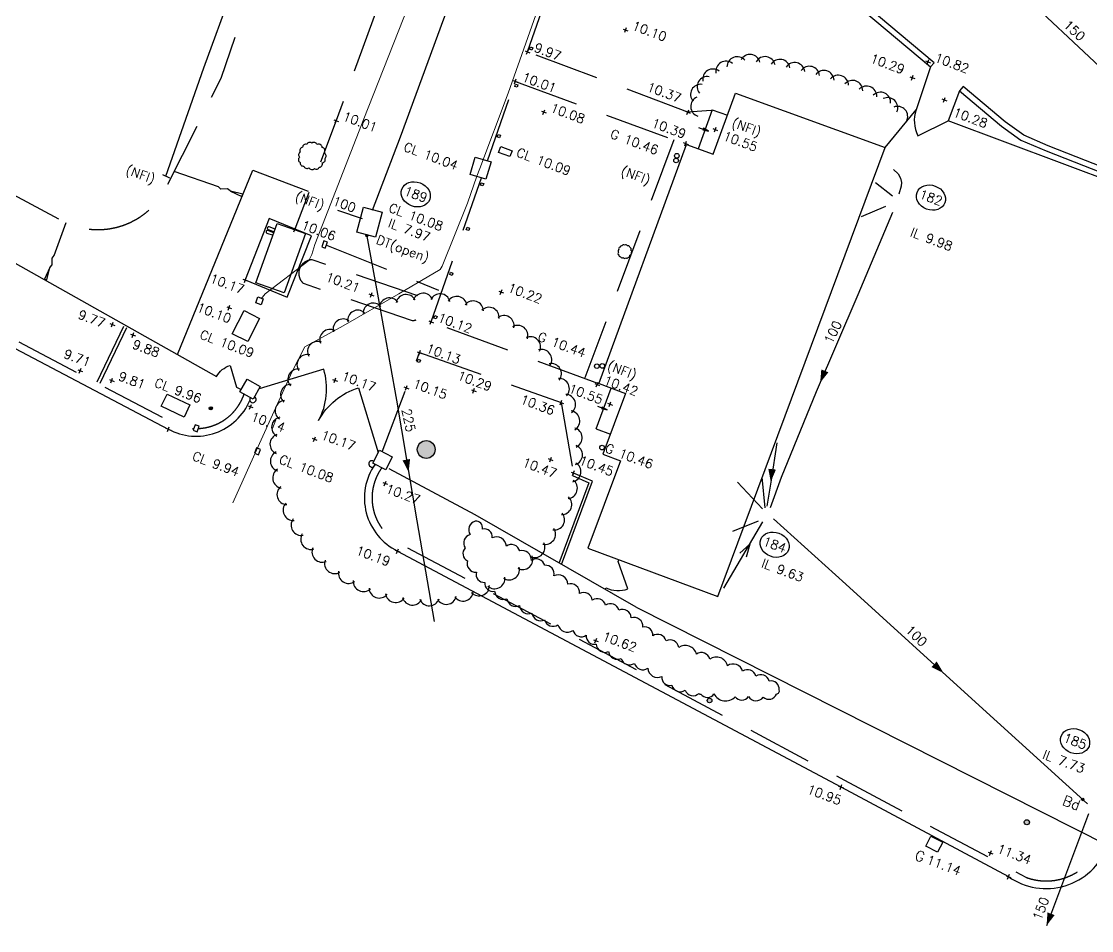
# Model space of a CAD drawing. Header units: millimetres. Extents: x 521005098 to 521837086, y 174609906 to 175681253.
# Drawn here: x 521273777 to 521315732, y 174695478 to 174731136 of the extents above; entities that cross this region are included whole.
import ezdxf
from ezdxf.enums import TextEntityAlignment as Align

# ---------------------------------------------------------------- set-up
doc = ezdxf.new("R2010")
doc.units = ezdxf.units.MM
doc.header["$LTSCALE"] = 200
doc.linetypes.add('layout$0$survey$0$DASHED', pattern=[19.05, 12.7, -6.35])
for name, color, linetype in [('layout$0$ED-FOUL', 3, 'Continuous'), ('layout$0$ED-STORM', 3, 'Continuous'), ('layout$0$EX_MCWS', 7, 'Continuous'), ('layout$0$survey$0$BOUNDARY', 8, 'Continuous'), ('layout$0$survey$0$BUILDING', 8, 'Continuous'), ('layout$0$survey$0$DETAIL', 8, 'Continuous'), ('layout$0$survey$0$LEVEL', 8, 'Continuous'), ('layout$0$survey$0$ROAD', 8, 'Continuous'), ('layout$0$survey$0$SERVICE', 8, 'Continuous'), ('layout$0$survey$0$STAIRS', 8, 'Continuous'), ('layout$0$survey$0$TEXT_SERVICE', 8, 'Continuous'), ('layout$0$survey$0$VEGETATION', 8, 'Continuous')]:
    doc.layers.add(name, color=color, linetype=linetype)
doc.styles.add('layout$0$ROMANS', font='Romans.shx')
doc.styles.add('layout$0$survey$0$ROMANS', font='Romans.shx')

# ---------------------------------------------------------------- blocks, each defined once
blk = doc.blocks.new('layout$0$F')
at = {"layer": 'layout$0$ED-FOUL'}
blk.add_lwpolyline([(0, 0, 0, 0.3, 0), (-0.5, 0, 0.3, 0.3, 0)], format="xyseb", dxfattribs=at)
blk = doc.blocks.new('layout$0$S')
at = {"layer": 'layout$0$ED-STORM'}
blk.add_lwpolyline([(-0.5, 0.15), (0.001, 0), (-0.5, -0.151)], dxfattribs=at)
blk = doc.blocks.new('layout')
at = {"layer": 'layout$0$survey$0$SERVICE', "linetype": 'Continuous'}
h = blk.add_hatch(color=256, dxfattribs=at)
edge = h.paths.add_edge_path()
edge.add_arc((521281201.6, 174715960.9), 65, 0, 360)
h = blk.add_hatch(color=256, dxfattribs=at)
edge = h.paths.add_edge_path()
edge.add_arc((521313194.8, 174699726.2), 100, 0, 360)
edge = h.paths.add_edge_path()
edge.add_arc((521300755.1, 174704501.4), 90, 0, 360)
at = {"layer": 'layout$0$survey$0$VEGETATION', "linetype": 'Continuous'}
h = blk.add_hatch(color=256, dxfattribs=at)
edge = h.paths.add_edge_path()
edge.add_arc((521239108.7, 174741532.9), 79.6, 0, 360)
edge = h.paths.add_edge_path()
edge.add_arc((521243827.3, 174738778.6), 222.8, 0, 360)
edge = h.paths.add_edge_path()
edge.add_arc((521251350.3, 174734853.3), 143.2, 0, 360)
edge = h.paths.add_edge_path()
edge.add_arc((521258650.9, 174730926.8), 254.6, 0, 360)
edge = h.paths.add_edge_path()
edge.add_arc((521266005.4, 174727175.3), 127.3, 0, 360)
edge = h.paths.add_edge_path()
edge.add_arc((521269070.8, 174725498.7), 47.7, 0, 360)
edge = h.paths.add_edge_path()
edge.add_arc((521289648.4, 174714346.8), 350.1, 0, 360)
at = {"layer": 'layout$0$ED-FOUL'}
for points in [[(521294715.3, 174742843.6), (521293490.9, 174739499.6), (521291897, 174735382), (521290321.1, 174731225.3), (521288620.5, 174726594.9), (521287532.2, 174723725.8)], [(521294715.3, 174742843.6), (521293490.9, 174739499.6), (521291897, 174735382), (521290321.1, 174731225.3), (521288620.5, 174726594.9), (521287532.2, 174723725.8)], [(521307972.1, 174725325.7), (521308150.6, 174725163), (521308237, 174724985.3), (521308278.7, 174724818.6), (521308269.8, 174724675.8), (521308175.4, 174724358.7)], [(521307972.1, 174725325.7), (521308150.6, 174725163), (521308237, 174724985.3), (521308278.7, 174724818.6), (521308269.8, 174724675.8), (521308175.4, 174724358.7)], [(521307259.6, 174724813), (521307929.1, 174724292)], [(521307259.6, 174724813), (521307929.1, 174724292)], [(521286171.1, 174723731.7), (521287133.9, 174723406.3)], [(521286171.1, 174723731.7), (521287133.9, 174723406.3)], [(521306713, 174723482.1), (521307670, 174723894.6)], [(521306713, 174723482.1), (521307670, 174723894.6)], [(521307922.9, 174723639.7), (521306570.5, 174720418.3), (521304937.1, 174716607.2), (521303566.1, 174713246.4), (521303131.2, 174712058.6)], [(521307922.9, 174723639.7), (521306570.5, 174720418.3), (521304937.1, 174716607.2), (521303566.1, 174713246.4), (521303131.2, 174712058.6)], [(521287303.6, 174722776.1), (521287733.3, 174720433.2), (521288478.2, 174716276.3), (521289280.4, 174711551.9), (521289958.9, 174707597.7)], [(521287303.6, 174722776.1), (521287733.3, 174720433.2), (521288478.2, 174716276.3), (521289280.4, 174711551.9), (521289958.9, 174707597.7)], [(521303396.8, 174714601.4), (521303164.4, 174713139.3), (521302998.1, 174712123.6)], [(521303396.8, 174714601.4), (521303164.4, 174713139.3), (521302998.1, 174712123.6)], [(521302798.3, 174713262.4), (521302925.5, 174712058.2)], [(521302798.3, 174713262.4), (521302925.5, 174712058.2)], [(521301849.2, 174713063.6), (521302836, 174712020.7)], [(521301849.2, 174713063.6), (521302836, 174712020.7)], [(521301670.9, 174711143.4), (521302679.1, 174711547.9)], [(521301670.9, 174711143.4), (521302679.1, 174711547.9)], [(521303258.3, 174711622.6), (521306094.3, 174709069.6), (521311187.1, 174704435.2), (521315573.7, 174700443.5)], [(521303258.3, 174711622.6), (521306094.3, 174709069.6), (521311187.1, 174704435.2), (521315573.7, 174700443.5)], [(521315617.2, 174700059.7), (521313967, 174695670.6)], [(521315617.2, 174700059.7), (521313967, 174695670.6)]]:
    blk.add_lwpolyline(points, dxfattribs=at)
at = {"layer": 'layout$0$ED-FOUL', "linetype": 'Continuous'}
for centre, radius in [((521287318.7, 174722731.9), 40), ((521287318.7, 174722731.9), 40), ((521315383.9, 174700623.2), 50), ((521315383.9, 174700623.2), 50)]:
    blk.add_circle(centre, radius, dxfattribs=at)
for centre in [(521289238.8, 174724352.3), (521289238.8, 174724352.3), (521309434.5, 174724225.8), (521309434.5, 174724225.8), (521303307.9, 174710611.1), (521303307.9, 174710611.1), (521315086.7, 174702905.7), (521315086.7, 174702905.7)]:
    blk.add_ellipse(centre, major_axis=(546.6, -203.5), ratio=0.8266745, dxfattribs=at)
at = {"layer": 'layout$0$ED-STORM'}
for points in [[(521279442.2, 174725064.5), (521280925.8, 174729309.1), (521283144.8, 174735399.7), (521285450.3, 174741918.5), (521286817.5, 174745756.7), (521287432, 174747316.9)], [(521320617.5, 174725170.3), (521317076.4, 174728397.9), (521311939.4, 174733221.6), (521308238.3, 174736751.3)], [(521279310.9, 174725134.2), (521279588.4, 174725005.6)], [(521301311.4, 174708905.5), (521302846.6, 174711502.8)]]:
    blk.add_lwpolyline(points, dxfattribs=at)
at = {"layer": 'layout$0$EX_MCWS', "lineweight": 0, "ltscale": 0.5}
for points in [[(521282067.1, 174712255.9), (521283115.6, 174714587.8), (521284395.2, 174717403.2), (521284884.7, 174718370.9), (521286395.6, 174719202.6), (521288572.8, 174720450.5), (521290195.1, 174721409.2), (521290279.1, 174721535.3), (521291259.3, 174724005.8), (521291637.3, 174725068.8), (521291754, 174725371.9), (521292860.7, 174728320.9), (521294476.3, 174732918.6), (521295457.4, 174735679.8), (521296983, 174739876.5), (521298877.6, 174744874), (521300928.4, 174750268.9), (521302912.3, 174755850.5), (521305404.5, 174762820.2), (521307910.1, 174769812.1), (521310168.4, 174775818), (521312780.7, 174782938.6), (521316075, 174791730)], [(521282067.1, 174712255.9), (521283115.6, 174714587.8), (521284395.2, 174717403.2), (521284884.7, 174718370.9), (521286395.6, 174719202.6), (521288572.8, 174720450.5), (521290195.1, 174721409.2), (521290279.1, 174721535.3), (521291259.3, 174724005.8), (521291637.3, 174725068.8), (521291754, 174725371.9), (521292860.7, 174728320.9), (521294476.3, 174732918.6), (521295457.4, 174735679.8), (521296983, 174739876.5), (521298877.6, 174744874), (521300928.4, 174750268.9), (521302912.3, 174755850.5), (521305404.5, 174762820.2), (521307910.1, 174769812.1), (521310168.4, 174775818), (521312780.7, 174782938.6), (521316075, 174791730)], [(521283181.3, 174720249.6), (521283338.5, 174720457.1), (521285047.9, 174721757.2), (521285167.3, 174721994.8), (521285280.1, 174722391.7), (521287204.4, 174727308), (521289916.6, 174734213.5), (521292567.2, 174740833.1), (521294312.1, 174745274.2), (521294866.5, 174746537.4), (521295704.2, 174748973.5), (521297633.4, 174754331.6), (521299926.9, 174760714.2), (521302067.2, 174766590.1), (521304287.6, 174772507.1), (521306293.4, 174778015.7), (521308927.4, 174785328.5), (521311747.6, 174793076.3), (521314063.9, 174799196.1), (521315209.3, 174802368.9), (521316342.6, 174805021.4), (521318383.5, 174810241.4), (521319839.5, 174813982.1), (521320300.8, 174815138.6)], [(521283181.3, 174720249.6), (521283338.5, 174720457.1), (521285047.9, 174721757.2), (521285167.3, 174721994.8), (521285280.1, 174722391.7), (521287204.4, 174727308), (521289916.6, 174734213.5), (521292567.2, 174740833.1), (521294312.1, 174745274.2), (521294866.5, 174746537.4), (521295704.2, 174748973.5), (521297633.4, 174754331.6), (521299926.9, 174760714.2), (521302067.2, 174766590.1), (521304287.6, 174772507.1), (521306293.4, 174778015.7), (521308927.4, 174785328.5), (521311747.6, 174793076.3), (521314063.9, 174799196.1), (521315209.3, 174802368.9), (521316342.6, 174805021.4), (521318383.5, 174810241.4), (521319839.5, 174813982.1), (521320300.8, 174815138.6)]]:
    blk.add_lwpolyline(points, dxfattribs=at)
at = {"layer": 'layout$0$survey$0$BOUNDARY', "linetype": 'Continuous', "flags": 128}
for points in [[(521176282.1, 174774882.4), (521187037.4, 174767715.6), (521202003, 174759705.9), (521220669.7, 174749791.5), (521229432.8, 174745254.5), (521243012.2, 174737833.8), (521253545.9, 174732305.5), (521264691.9, 174726309.2), (521273529.1, 174721648.4), (521281430.9, 174717215.1)], [(521325752, 174721372.9), (521310104.9, 174727231.2)], [(521282204.2, 174716790.9), (521282394.7, 174716696.5)], [(521297879.8, 174708157.3), (521291563.3, 174711783.6), (521288192.4, 174713581.9)], [(521297879.8, 174708157.3), (521316376.7, 174698810.3)]]:
    blk.add_lwpolyline(points, dxfattribs=at)
for points in [[(521307634.6, 174726189.4), (521308854.1, 174727663.4, 0.1989124), (521308914.8, 174726652.4), (521310104.9, 174727231.2)], [(521281430.9, 174717215.1, -0.1989124), (521281957.4, 174717637.6), (521282204.2, 174716790.9)], [(521296659.8, 174708857.7), (521296689.8, 174708921.5, 0.1989124), (521297556, 174708881.6), (521297171, 174709947.2), (521297204.5, 174710018.7)]]:
    blk.add_lwpolyline(points, format="xyb", dxfattribs=at)
at = {"layer": 'layout$0$survey$0$BUILDING', "linetype": 'Continuous', "flags": 128}
for points in [[(521296418.7, 174716921.2), (521299849.7, 174726306), (521300895.5, 174725926.8), (521301775.4, 174728324.9), (521307634.6, 174726189.4)], [(521296424.6, 174716935.6), (521297464.9, 174716548.3), (521296575, 174714158.6), (521297259.2, 174713903.9), (521295986.3, 174710472.3), (521301076.5, 174708577), (521307634.6, 174726189.4)]]:
    blk.add_lwpolyline(points, dxfattribs=at)
blk.add_lwpolyline([(521282972.7, 174720886.8), (521283808.3, 174723210.3), (521284918.7, 174722810.9), (521284083.1, 174720487.5)], close=True, dxfattribs=at)
at = {"layer": 'layout$0$survey$0$DETAIL', "linetype": 'layout$0$survey$0$DASHED', "flags": 128}
blk.add_lwpolyline([(521238402.9, 174740352.6), (521244835.1, 174737661.6), (521250963.2, 174735759.3), (521257719.6, 174732484.4), (521262425, 174729821.3), (521269848.5, 174726298), (521273452.4, 174724348.7), (521275357.3, 174723326.5, 0.4222439), (521279457.1, 174724624.3), (521281605.4, 174728904.6), (521290851.3, 174756011.2)], format="xyb", dxfattribs=at)
for points in [[(521293618.8, 174729943), (521294621.6, 174732805.8)], [(521299903.1, 174727577.5), (521293618.8, 174729943)], [(521292052.2, 174725670), (521293143.7, 174728784.1)], [(521293143.7, 174728784.1), (521299849.7, 174726306)], [(521300817, 174727642.1), (521299903.1, 174727577.5)], [(521299356.1, 174726488.4), (521295862.8, 174717152.2)], [(521289838.5, 174719354.3), (521291817.1, 174724999.3)], [(521285735.7, 174722365.2), (521290133.9, 174720596.1)], [(521296418.7, 174716921.2), (521289838.5, 174719354.3)], [(521287922.7, 174714257.2), (521289387.6, 174718144.7)], [(521289387.6, 174718144.7), (521294932.6, 174716190)], [(521294932.6, 174716190), (521295420.5, 174713423.7)]]:
    blk.add_lwpolyline(points, dxfattribs=at)
at = {"layer": 'layout$0$survey$0$DETAIL', "linetype": 'Continuous', "flags": 128}
for points in [[(521309564.1, 174729517.2), (521306491.4, 174732099.2), (521306349.9, 174731930.8), (521309422.6, 174729348.8)], [(521293729.3, 174730134.9), (521293823, 174730100.1), (521293788.1, 174730006.3), (521293694.4, 174730041.2)], [(521293149.8, 174728678.5), (521293243.5, 174728643.6), (521293208.6, 174728549.9), (521293114.9, 174728584.8)], [(521292464.9, 174726704.2), (521292558.6, 174726669.3), (521292523.7, 174726575.6), (521292430, 174726610.5)], [(521291807, 174724810.8), (521291900.7, 174724775.9), (521291865.8, 174724682.2), (521291772.1, 174724717.1)], [(521284201.8, 174720318.8), (521285144.7, 174722728.7), (521283495.6, 174723403.9), (521282552.8, 174720994)], [(521291252.8, 174723059.8), (521291346.5, 174723024.9), (521291311.6, 174722931.2), (521291217.9, 174722966.1)], [(521285551.5, 174722300.4), (521285692.1, 174722248.1), (521285779.3, 174722482.4), (521285638.8, 174722534.7)], [(521290602.9, 174721298.4), (521290696.6, 174721263.5), (521290661.7, 174721169.8), (521290568, 174721204.7)], [(521289983.6, 174719595.5), (521290077.3, 174719560.6), (521290042.4, 174719466.9), (521289948.7, 174719501.8)], [(521289329.9, 174717883.2), (521289423.7, 174717848.3), (521289388.8, 174717754.6), (521289295, 174717789.5)], [(521282860.6, 174716321.4), (521282346.5, 174716610.8), (521282626.1, 174717107.5), (521283140.3, 174716818.1)], [(521288060.1, 174713548.2), (521287551.9, 174713806.2), (521287809.9, 174714314.5), (521288318.2, 174714056.4)]]:
    blk.add_lwpolyline(points, close=True, dxfattribs=at)
for points in [[(521325839.2, 174721617.7), (521314030.1, 174726260.7), (521313070.6, 174726670), (521312337.6, 174727201.7), (521310700, 174728578.7), (521310558.4, 174728410.3), (521312202, 174727028.3), (521312961.5, 174726477.4), (521313946.7, 174726057.1), (521325758.7, 174721412.9)], [(521294952.6, 174709837.8), (521296167, 174713099.2), (521295420.5, 174713423.7), (521295376.7, 174713322.8), (521296027.6, 174713039.9), (521294849.6, 174709876.2)]]:
    blk.add_lwpolyline(points, dxfattribs=at)
at = {"layer": 'layout$0$survey$0$DETAIL', "flags": 128}
for points in [[(521281969.6, 174724481.6), (521281962, 174724484.3), (521281862.5, 174724572.2), (521281597.3, 174724559.2), (521281497.8, 174724647.1), (521279772.2, 174725252.2)], [(521274897.3, 174721483.4), (521274900, 174721491), (521274988.5, 174721589.9), (521274977.3, 174721855.2), (521275065.9, 174721954.1), (521275527.2, 174723242.2)]]:
    blk.add_lwpolyline(points, dxfattribs=at)
for points in [[(521281969.6, 174724481.6), (521282424.9, 174724269), (521282458, 174724363.3)], [(521274897.3, 174721483.4), (521274681.6, 174721029.5), (521274775.8, 174720995.8)]]:
    blk.add_lwpolyline(points, close=True, dxfattribs=at)
at = {"layer": 'layout$0$survey$0$DETAIL', "linetype": 'Continuous', "flags": 128}
for points in [[(521285427.8, 174715478.1, 0.1989124), (521285629.1, 174717495.8), (521283093, 174716729.9)], [(521285427.8, 174715478.1, -0.1989124), (521286996.8, 174716762.5), (521287762.7, 174714226.3)]]:
    blk.add_lwpolyline(points, format="xyb", dxfattribs=at)
at = {"layer": 'layout$0$survey$0$DETAIL', "linetype": 'Continuous'}
for centre, start, end in [((521282855.4, 174716306.6), 143.51364, 61.87549), ((521287522.9, 174713781.4), 56.34586, 349.46334)]:
    blk.add_arc(centre, 125, start, end, dxfattribs=at)
at = {"layer": 'layout$0$survey$0$LEVEL', "flags": 128}
for points in [[(521297428.5, 174730707.8), (521297498.3, 174730895.2)], [(521297369.7, 174730836.4), (521297557.2, 174730766.6)], [(521293583.9, 174729849.3), (521293653.7, 174730036.8)], [(521293525.1, 174729977.9), (521293712.5, 174729908.2)], [(521309285.1, 174729455), (521309354.9, 174729642.5)], [(521309226.3, 174729583.7), (521309413.7, 174729513.9)], [(521293050, 174728819), (521293237.4, 174728749.2)], [(521293108.8, 174728690.4), (521293178.6, 174728877.8)], [(521308612.8, 174728963), (521308800.2, 174728893.2)], [(521308671.6, 174728834.4), (521308741.4, 174729021.8)], [(521309866.6, 174728093.8), (521310054, 174728024)], [(521309925.4, 174727965.1), (521309995.2, 174728152.6)], [(521294165.9, 174727614.4), (521294353.3, 174727544.6)], [(521294224.7, 174727485.8), (521294294.5, 174727673.2)], [(521299809.3, 174727612.4), (521299996.8, 174727542.6)], [(521299868.2, 174727483.8), (521299938, 174727671.2)], [(521286024.8, 174727280), (521286212.2, 174727210.2)], [(521286083.6, 174727151.4), (521286153.4, 174727338.8)], [(521300885.1, 174726930.8), (521301072.6, 174726861)], [(521300944, 174726802.1), (521301013.7, 174726989.6)], [(521299724.2, 174726380.7), (521299911.6, 174726310.9)], [(521299783, 174726252), (521299852.8, 174726439.5)], [(521284402.6, 174723017.7), (521284590, 174722947.9)], [(521284461.4, 174722889.1), (521284531.2, 174723076.5)], [(521282459, 174721028.9), (521282646.5, 174720959.1)], [(521282517.9, 174720900.3), (521282587.7, 174721087.7)], [(521287403.5, 174720445.5), (521287590.9, 174720375.7)], [(521287462.3, 174720316.9), (521287532.1, 174720504.3)], [(521292493.9, 174720557.5), (521292681.4, 174720487.7)], [(521292552.8, 174720428.9), (521292622.5, 174720616.3)], [(521281825.7, 174719944.3), (521282013.1, 174719874.6)], [(521281884.5, 174719815.7), (521281954.3, 174720003.2)], [(521277250.4, 174719283.3), (521277437.9, 174719213.5)], [(521277309.2, 174719154.7), (521277379, 174719342.1)], [(521289744.8, 174719389.2), (521289932.3, 174719319.4)], [(521289803.7, 174719260.6), (521289873.4, 174719448)], [(521278057.6, 174718869.8), (521278245, 174718800)], [(521278116.4, 174718741.2), (521278186.2, 174718928.6)], [(521289293.9, 174718179.6), (521289481.3, 174718109.8)], [(521289352.7, 174718051), (521289422.5, 174718238.4)], [(521275985.4, 174717473.2), (521276172.8, 174717403.4)], [(521276044.2, 174717344.6), (521276114, 174717532)], [(521277226.2, 174717087.3), (521277413.6, 174717017.5)], [(521277285, 174716958.7), (521277354.8, 174717146.2)], [(521285976.9, 174717096.6), (521286164.3, 174717026.8)], [(521286035.7, 174716968), (521286105.5, 174717155.4)], [(521288774.5, 174716801.4), (521288962, 174716731.6)], [(521288833.4, 174716672.8), (521288903.1, 174716860.2)], [(521291416.1, 174716687.9), (521291603.5, 174716618.1)], [(521291474.9, 174716559.3), (521291544.7, 174716746.7)], [(521296255.3, 174716928.2), (521296442.8, 174716858.5)], [(521296314.2, 174716799.6), (521296383.9, 174716987.1)], [(521294838.9, 174716224.9), (521295026.3, 174716155.1)], [(521294897.7, 174716096.3), (521294967.5, 174716283.7)], [(521296816.3, 174716028.7), (521296886.1, 174716216.1)], [(521282666.3, 174716057.1), (521282853.7, 174715987.3)], [(521282725.1, 174715928.5), (521282794.9, 174716115.9)], [(521296757.5, 174716157.3), (521296944.9, 174716087.5)], [(521279442.6, 174715178.8), (521279630.1, 174715109)], [(521279501.5, 174715050.1), (521279571.2, 174715237.6)], [(521285174.8, 174714786.5), (521285362.2, 174714716.7)], [(521285233.6, 174714657.9), (521285303.4, 174714845.3)], [(521294429.7, 174713989.9), (521294617.1, 174713920.1)], [(521294488.5, 174713861.3), (521294558.3, 174714048.7)], [(521295326.8, 174713458.6), (521295514.3, 174713388.8)], [(521295385.6, 174713329.9), (521295455.4, 174713517.4)], [(521287942.9, 174713050.4), (521288130.3, 174712980.6)], [(521288001.7, 174712921.8), (521288071.5, 174713109.2)], [(521288429.2, 174710396.5), (521288616.7, 174710326.7)], [(521288488.1, 174710267.9), (521288557.9, 174710455.3)], [(521296261.6, 174706758.6), (521296331.3, 174706946.1)], [(521296202.7, 174706887.2), (521296390.2, 174706817.5)], [(521305814.2, 174701146.6), (521306001.6, 174701076.8)], [(521305873, 174701018), (521305942.8, 174701205.4)], [(521311673.3, 174698557.8), (521311860.8, 174698488)], [(521311732.2, 174698429.2), (521311802, 174698616.6)], [(521312379.4, 174697628.2), (521312566.9, 174697558.4)], [(521312438.3, 174697499.6), (521312508, 174697687)]]:
    blk.add_lwpolyline(points, dxfattribs=at)
at = {"layer": 'layout$0$survey$0$ROAD', "linetype": 'layout$0$survey$0$DASHED', "flags": 128}
for points in [[(521319681, 174817238.4), (521313569.6, 174801214.5), (521306926.1, 174783381.9), (521298921.6, 174762008.7), (521290216.2, 174738486.2), (521286118.5, 174727245.1), (521284496.3, 174722982.8)], [(521309422.6, 174729348.8), (521308854.1, 174727663.4)], [(521310558.4, 174728410.3), (521310104.9, 174727231.2)], [(521277777.1, 174719170.9), (521276738.2, 174716987)], [(521277894.5, 174719115), (521276855.6, 174716931.2)]]:
    blk.add_lwpolyline(points, dxfattribs=at)
at = {"layer": 'layout$0$survey$0$ROAD', "linetype": 'Continuous', "flags": 128}
for points in [[(521260059.5, 174725411.1), (521279536.3, 174715143.9, 0.4438387), (521282734.9, 174716273.3, 0.4438387)], [(521287634.6, 174713764.2, 0.4586498), (521288523, 174710361.6), (521305907.9, 174701111.7)], [(521305907.9, 174701111.7), (521312473.2, 174697593.3, 0.4870473), (521316350.1, 174698765)]]:
    blk.add_lwpolyline(points, format="xyb", dxfattribs=at)
at = {"layer": 'layout$0$survey$0$ROAD', "linetype": 'layout$0$survey$0$DASHED', "flags": 128}
for points in [[(521260199.4, 174725676.4), (521279679.1, 174715407.7, 0.1129623), (521280533.3, 174715170.4, 0.1129623)], [(521280714.7, 174715170.3, 0.3093839), (521282507.6, 174716520.1)], [(521287904.9, 174713627, 0.4662131), (521288663.9, 174710626.4), (521306048.8, 174701376.5)], [(521306049.6, 174701376.1), (521313156.6, 174697569.1, 0.4104729), (521316070.5, 174698873.7)]]:
    blk.add_lwpolyline(points, format="xyb", dxfattribs=at)
at = {"layer": 'layout$0$survey$0$ROAD', "linetype": 'Continuous', "flags": 128}
blk.add_lwpolyline([(521279899.8, 174718074.2), (521282844.5, 174725298.5), (521285017.1, 174724483.3)], dxfattribs=at)
at = {"layer": 'layout$0$survey$0$ROAD', "linetype": 'layout$0$survey$0$DASHED', "flags": 128}
blk.add_lwpolyline([(521289111.5, 174719388.6), (521284837.2, 174720855.4, -0.6495918), (521285161.8, 174721801.3), (521289436.1, 174720334.5, -0.6495918)], format="xyb", close=True, dxfattribs=at)
at = {"layer": 'layout$0$survey$0$SERVICE', "linetype": 'Continuous', "flags": 128}
for points in [[(521292927.6, 174725831.4), (521292487.4, 174725996.1), (521292575, 174726230.2), (521293015.2, 174726065.5)], [(521291368, 174725134.6), (521291572.8, 174725814.4), (521292195.2, 174725626.9), (521291990.4, 174724947.1)], [(521287917.9, 174723659.9), (521287656, 174722674.1), (521286931.1, 174722866.7), (521287193, 174723852.5)], [(521283051.7, 174720328), (521283257.9, 174720251.3), (521283170.7, 174720017), (521282964.5, 174720093.8)], [(521282044.5, 174718885.4), (521282504.7, 174719795.7), (521283111.6, 174719488.9), (521282651.4, 174718578.6)], [(521279490.9, 174716519.7), (521280384, 174716092.5), (521280155.2, 174715614.3), (521279262.2, 174716041.6)], [(521280507, 174715099.8), (521280666.3, 174715040.5), (521280746.6, 174715256.1), (521280587.3, 174715315.4)], [(521282910.8, 174714196.3), (521283070.1, 174714137), (521283150.4, 174714352.5), (521282991.1, 174714411.8)], [(521309693.1, 174698548.8), (521309229.2, 174698783.7), (521309432.4, 174699185.2), (521309896.4, 174698950.3)]]:
    blk.add_lwpolyline(points, close=True, dxfattribs=at)
for points in [[(521283678.6, 174722849.6), (521283438, 174722939.2, 0.4142136), (521283373.7, 174722909.8), (521283370.2, 174722900.4, 0.4142136), (521283399.6, 174722836.1), (521283641.4, 174722746.1)], [(521283723.1, 174722993.1), (521283488.8, 174723080.3, 0.4142136), (521283424.5, 174723050.9), (521283421, 174723041.6, 0.4142136), (521283450.4, 174722977.2), (521283692.1, 174722887.2)]]:
    blk.add_lwpolyline(points, format="xyb", dxfattribs=at)
at = {"layer": 'layout$0$survey$0$SERVICE', "linetype": 'Continuous'}
for centre, radius in [((521299472.7, 174725865.5), 90), ((521299442.4, 174725678.9), 90), ((521296336.1, 174717613.8), 90), ((521296548, 174717623.9), 90), ((521281201.6, 174715960.9), 65), ((521296542.6, 174714421.4), 90), ((521300755.1, 174704501.4), 90), ((521313194.8, 174699726.2), 100)]:
    blk.add_circle(centre, radius, dxfattribs=at)
at = {"layer": 'layout$0$survey$0$STAIRS', "linetype": 'Continuous', "flags": 128}
for points in [[(521300858.2, 174727671.9), (521300303.3, 174726141.5)], [(521300858.2, 174727671.9), (521301455.4, 174727452.8)], [(521296307.7, 174715159.9), (521296902.6, 174716757.7)], [(521296307.7, 174715159.9), (521296869.9, 174714950.6)]]:
    blk.add_lwpolyline(points, dxfattribs=at)
at = {"layer": 'layout$0$survey$0$STAIRS', "flags": 128}
for points in [[(521300326.6, 174726976.4), (521300710.6, 174726834.3)], [(521300498.3, 174726895.4), (521300503.1, 174726884.4)], [(521300503.5, 174726908.6), (521300515.4, 174726881.5)], [(521300508.6, 174726921.8), (521300527.6, 174726878.5)], [(521300513.8, 174726935), (521300539.8, 174726875.6)], [(521300523, 174726939), (521300552, 174726872.6)], [(521300537.4, 174726930.9), (521300564.2, 174726869.7)], [(521300551.8, 174726922.8), (521300576.4, 174726866.7)], [(521300566.3, 174726914.8), (521300588.6, 174726863.8)], [(521300580.7, 174726906.7), (521300600.8, 174726860.8)], [(521300595.2, 174726898.7), (521300613, 174726857.9)], [(521300609.6, 174726890.6), (521300625.2, 174726854.9)], [(521300624, 174726882.6), (521300637.4, 174726852)], [(521300638.4, 174726874.5), (521300649.6, 174726849)], [(521300652.9, 174726866.5), (521300661.8, 174726846.1)], [(521300667.3, 174726858.4), (521300674, 174726843.1)], [(521300681.8, 174726850.4), (521300686.2, 174726840.1)], [(521296355.9, 174716042.1), (521296740, 174715900)], [(521296527.7, 174715961.2), (521296532.5, 174715950.2)], [(521296532.8, 174715974.4), (521296544.7, 174715947.2)], [(521296538, 174715987.5), (521296556.9, 174715944.3)], [(521296543.1, 174716000.7), (521296569.1, 174715941.3)], [(521296552.3, 174716004.7), (521296581.3, 174715938.3)], [(521296566.7, 174715996.6), (521296593.6, 174715935.4)], [(521296581.2, 174715988.6), (521296605.7, 174715932.5)], [(521296595.6, 174715980.6), (521296617.9, 174715929.5)], [(521296610.1, 174715972.5), (521296630.1, 174715926.5)], [(521296624.5, 174715964.4), (521296642.4, 174715923.6)], [(521296638.9, 174715956.4), (521296654.6, 174715920.6)], [(521296653.4, 174715948.3), (521296666.7, 174715917.7)], [(521296667.8, 174715940.3), (521296679, 174715914.7)], [(521296682.2, 174715932.2), (521296691.2, 174715911.8)], [(521296696.7, 174715924.1), (521296703.4, 174715908.8)], [(521296711.1, 174715916.1), (521296715.6, 174715905.9)]]:
    blk.add_lwpolyline(points, dxfattribs=at)
for points in [[(521300710.6, 174726834.3), (521300516.7, 174726942.4), (521300494.8, 174726886.4)], [(521296740, 174715900), (521296546.1, 174716008.2), (521296524.1, 174715952.1)]]:
    blk.add_lwpolyline(points, close=True, dxfattribs=at)
at = {"layer": 'layout$0$survey$0$VEGETATION', "linetype": 'Continuous', "flags": 128}
for points in [[(521285361.9, 174726303.7, 0.5205671), (521285160.6, 174726363.8, 0.5205671), (521284967.2, 174726311.6, 0.5205671), (521284801.2, 174726199.5, 0.5205671), (521284706.2, 174726011.3, 0.5205671), (521284681.6, 174725811.8, 0.5205671), (521284704, 174725604.7, 0.5205671), (521284849.4, 174725461.2, 0.5205671), (521285049.1, 174725396.7, 0.5205671), (521285261.8, 174725367.2, 0.5205671), (521285455.2, 174725419.4, 0.5205671), (521285568.7, 174725590.8, 0.5205671), (521285680.6, 174725757.8, 0.5205671), (521285649.6, 174725968.1, 0.5205671), (521285570.5, 174726196.3, 0.5205671), (521285361.9, 174726303.7)], [(521297526.5, 174722329.2, 0.5205671), (521297425.8, 174722359.3, 0.5205671), (521297329.1, 174722333.2, 0.5205671), (521297246.1, 174722277.1, 0.5205671), (521297198.7, 174722183, 0.5205671), (521297186.4, 174722083.3, 0.5205671), (521297197.5, 174721979.7, 0.5205671), (521297270.2, 174721908, 0.5205671), (521297370.1, 174721875.7, 0.5205671), (521297476.4, 174721861, 0.5205671), (521297573.2, 174721887.1, 0.5205671), (521297629.9, 174721972.8, 0.5205671), (521297685.9, 174722056.3, 0.5205671), (521297670.3, 174722161.4, 0.5205671), (521297630.8, 174722275.5, 0.5205671), (521297526.5, 174722329.2)], [(521291567.3, 174711530.4, 0.5205671), (521291373.1, 174711008.9, 0.5205671), (521291178.9, 174710487.5, 0.5205671), (521291267.1, 174709979.6, 0.5205671), (521291615.7, 174709533.1, 0.5205671), (521291942.5, 174709134.3, 0.5205671), (521292330, 174708792.1, 0.5205671), (521292813, 174708493.6, 0.5205671), (521293308.9, 174708229.7, 0.5205671), (521293791.8, 174707931.2, 0.5205671), (521294287.7, 174707667.3, 0.5205671), (521294809.5, 174707473.1, 0.5205671), (521295400.9, 174707252.9, 0.5205671), (521295922.6, 174707058.6, 0.5205671), (521296310.1, 174706716.4, 0.5205671), (521296793.1, 174706417.8, 0.5205671), (521297289, 174706154, 0.5205671), (521297810.8, 174705959.7, 0.5205671), (521298332.5, 174705765.4, 0.5205671), (521298885.1, 174705440.9, 0.5205671), (521299272.6, 174705098.7, 0.5205671), (521299794.3, 174704904.4, 0.5205671), (521300342, 174704779.7, 0.5205671), (521300411.6, 174704753.8, 0.5205671), (521300928.5, 174704759.2, 0.5205671), (521301758.5, 174704648.1, 0.5205671), (521302275.5, 174704653.5, 0.5205671), (521302862, 174704633, 0.5205671), (521303382.9, 174704755.7, 0.5205671), (521303482.5, 174704916.6, 0.5205671), (521303095, 174705258.8, 0.5205671), (521302573.2, 174705453.1, 0.5205671), (521302051.4, 174705647.4, 0.5205671), (521301460, 174705867.6, 0.5205671), (521300764.3, 174706126.6, 0.5205671), (521300242.5, 174706320.9, 0.5205671), (521299546.8, 174706579.9, 0.5205671), (521299050.9, 174706843.8, 0.5205671), (521298529.2, 174707038.1, 0.5205671), (521298141.7, 174707380.3, 0.5205671), (521297684.6, 174707748.4, 0.5205671), (521297201.7, 174708046.9, 0.5205671), (521296679.9, 174708241.2, 0.5205671), (521296158.1, 174708435.5, 0.5205671), (521295662.2, 174708699.3, 0.5205671), (521295205.1, 174709067.5, 0.5205671), (521294652.6, 174709391.9, 0.5205671), (521294291, 174709803.7, 0.5205671), (521293769.2, 174709998, 0.5205671), (521293312.2, 174710366.1, 0.5205671), (521292790.4, 174710560.4, 0.5205671), (521292237.9, 174710884.8, 0.5205671), (521291850.4, 174711227, 0.5205671), (521291567.3, 174711530.4)]]:
    blk.add_lwpolyline(points, format="xyb", close=True, dxfattribs=at)
at = {"layer": 'layout$0$survey$0$VEGETATION', "linetype": 'Continuous'}
blk.add_circle((521289648.4, 174714346.8), 350.1, dxfattribs=at)
for centre, start, end in [((521301836.9, 174729349.4), 40.83423, 180.10596), ((521302342.6, 174729441.4), 12.90365, 152.17538), ((521302929.7, 174729354.4), 10.96408, 150.23581), ((521303513.5, 174729247.5), 9.0245, 148.29623), ((521300887.5, 174728868.4), 52.29058, 191.56231), ((521301396.4, 174729173.6), 50.35101, 189.62274), ((521304093.3, 174729121), 7.08493, 146.35666), ((521304668.6, 174728974.9), 5.14536, 144.41709), ((521305238.6, 174728809.5), 3.20579, 142.47752), ((521300671.9, 174728573.7), 80.23464, 219.50637), ((521305802.6, 174728624.8), 1.26622, 140.53795), ((521306360.1, 174728421.1), 359.32664, 138.59837), ((521300411.4, 174728269.5), 82.17421, 221.44594), ((521306910.3, 174728198.7), 357.38707, 136.6588), ((521307452.8, 174727957.8), 355.4475, 134.71923), ((521300418.6, 174727797.4), 113.34863, 252.62036), ((521307734.2, 174727746.8), 336.03092, 115.30265), ((521308123.7, 174727405.5), 332.27914, 111.55087), ((521288859.8, 174720022.6), 28.27442, 167.54615), ((521289524.1, 174720075.8), 21.60776, 160.87949), ((521290190, 174720051.5), 14.94109, 154.21282), ((521287572.1, 174719687.8), 41.60776, 180.87949), ((521288206.2, 174719892.7), 34.94109, 174.21282), ((521290848.6, 174719950.1), 8.27442, 147.54615), ((521291491, 174719772.8), 1.60776, 140.87949), ((521286966.1, 174719410.6), 48.27442, 187.54615), ((521292108.5, 174719522.2), 354.94109, 134.21282), ((521292692.7, 174719201.7), 348.27442, 127.54615), ((521286396.4, 174719065), 54.94109, 194.21282), ((521293235.7, 174718815.4), 341.60776, 120.87949), ((521285870.6, 174718655.5), 61.60776, 200.87949), ((521293730.2, 174718368.7), 334.94109, 114.21282), ((521285395.9, 174718187.8), 68.27442, 207.54615), ((521294169.6, 174717867.7), 328.27442, 107.54615), ((521284978.8, 174717668.1), 74.94109, 214.21282), ((521284624.7, 174717103.6), 81.60776, 220.87949), ((521294547.7, 174717319), 321.60776, 100.87949), ((521294859.7, 174716730.1), 314.94109, 94.21282), ((521284338.7, 174716501.7), 88.27442, 227.54615), ((521284124.4, 174715870.7), 94.94109, 234.21282), ((521295101.1, 174716109), 308.27442, 87.54615), ((521295268.8, 174715464.1), 301.60776, 80.87949), ((521283984.8, 174715219.1), 101.60776, 240.87949), ((521283921.8, 174714555.7), 108.27442, 247.54615), ((521295360.6, 174714804), 294.94109, 74.21282), ((521295375, 174714137.8), 288.27442, 67.54615), ((521283936.3, 174713889.5), 114.94109, 254.21282), ((521295312, 174713474.4), 281.60776, 60.87949), ((521284028, 174713229.4), 121.60776, 260.87949), ((521284195.7, 174712584.5), 128.27442, 267.54615), ((521295172.5, 174712822.8), 274.94109, 54.21282), ((521294958.2, 174712191.8), 268.27442, 47.54615), ((521284437.2, 174711963.4), 134.94109, 274.21282), ((521284749.1, 174711374.5), 141.60776, 280.87949), ((521294672.1, 174711589.9), 261.60776, 40.87949), ((521294318.1, 174711025.4), 254.94109, 34.21282), ((521285127.3, 174710825.8), 148.27442, 287.54615), ((521285566.6, 174710324.8), 154.94109, 294.21282), ((521293900.9, 174710505.7), 248.27442, 27.54615), ((521286061.1, 174709878.1), 161.60776, 300.87949), ((521293426.3, 174710038), 241.60776, 20.87949), ((521286604.2, 174709491.9), 168.27442, 307.54615), ((521292900.5, 174709628.5), 234.94109, 14.21282), ((521287188.4, 174709171.3), 174.94109, 314.21282), ((521292330.8, 174709282.9), 228.27442, 7.54615), ((521287805.8, 174708920.7), 181.60776, 320.87949), ((521288448.2, 174708743.4), 188.27442, 327.54615), ((521291090.7, 174708800.8), 214.94109, 354.21282), ((521291724.7, 174709005.7), 221.60776, 0.87949), ((521289106.9, 174708642), 194.94109, 334.21282), ((521289772.8, 174708617.7), 201.60776, 340.87949), ((521290437.1, 174708670.9), 208.27442, 347.54615)]:
    blk.add_arc(centre, 400, start, end, dxfattribs=at)
at = {"layer": 'layout$0$ED-FOUL', "linetype": 'Continuous'}
for p, xscale, yscale, zscale, rotation in [((521305090.6, 174716965.3), 1000, 1000, 1000, 248.285461637929), ((521305090.6, 174716965.3), 999.9999999858858, 1000, 1000, 248.2854616395165), ((521288957.3, 174713454.6), 1000, 1000, 1000, 280.2451628086852), ((521288957.3, 174713454.6), 1000.000000017786, 1000, 1000, 280.2451628100835), ((521303154.1, 174713076.5), 1000, 1000, 1000, 263.86790210629), ((521303154.1, 174713076.5), 999.9999999972017, 999.9999999972017, 999.9999999972017, 263.8679021061973), ((521309926.7, 174705582.2), 1000, 1000, 1000, 317.5650638963511), ((521309926.7, 174705582.2), 1000.000000002665, 1000.000000002665, 1000.000000002665, 317.5650638966912), ((521313967, 174695670.6), 1000, 1000, 1000, 249.5769642292904), ((521313967, 174695670.6), 999.9999999868329, 1000, 1000, 249.5769642309352)]:
    blk.add_blockref('layout$0$F', p, dxfattribs=dict(at, xscale=xscale, yscale=yscale, zscale=zscale, rotation=rotation))
at = {"layer": 'layout$0$ED-STORM', "linetype": 'Continuous', "xscale": 1000.000000011346, "yscale": 1000, "zscale": 1000, "rotation": 57.9239312769376}
blk.add_blockref('layout$0$S', (521302329.9, 174710628.6), dxfattribs=at)
at = {"layer": 'layout$0$ED-FOUL', "style": 'layout$0$ROMANS'}
for s, p in [('189', (521289238.8, 174724352.3)), ('189', (521289238.8, 174724352.3)), ('182', (521309434.5, 174724225.8)), ('182', (521309434.5, 174724225.8)), ('184', (521303307.9, 174710611.1)), ('184', (521303307.9, 174710611.1)), ('185', (521315086.7, 174702905.7)), ('185', (521315086.7, 174702905.7))]:
    blk.add_text(s, height=360, rotation=339.57696, dxfattribs=at).set_placement(p, align=Align.MIDDLE_CENTER)
at = {"layer": 'layout$0$ED-FOUL', "linetype": 'Continuous', "style": 'layout$0$ROMANS'}
for s, rotation, p in [('(NFI)', 339.57696, (521284434.9, 174724033.6)), ('(NFI)', 339.57696, (521284434.9, 174724033.6)), ('100', 339.57696, (521285902.3, 174723853.8)), ('100', 339.57696, (521285902.3, 174723853.8)), ('IL 7.97', 339.57696, (521288081.7, 174722981.2)), ('IL 7.97', 339.57696, (521288081.7, 174722981.2)), ('IL 9.98', 339.57696, (521308554.3, 174722622.4)), ('IL 9.98', 339.57696, (521308554.3, 174722622.4)), ('DT(open)', 339.57696, (521287617.5, 174722329)), ('DT(open)', 339.57696, (521287617.5, 174722329)), ('100', 64.05726, (521305648, 174718402.6)), ('100', 64.05726, (521305648, 174718402.6)), ('225', 281.92094, (521288582.1, 174715884.4)), ('225', 281.92094, (521288582.1, 174715884.4)), ('IL 9.63', 339.57696, (521302716, 174709639.8)), ('IL 9.63', 339.57696, (521302716, 174709639.8)), ('100', 315.41115, (521308332, 174707158)), ('100', 315.41115, (521308332, 174707158)), ('IL 7.73', 339.57696, (521313740.6, 174702139.7)), ('IL 7.73', 339.57696, (521313740.6, 174702139.7)), ('150', 69.07343, (521313846.4, 174695804.3)), ('150', 69.07343, (521313846.4, 174695804.3))]:
    blk.add_text(s, height=360, rotation=rotation, dxfattribs=at).set_placement(p, align=Align.BOTTOM_LEFT)
blk.add_text('Bd', height=400, rotation=339.57696, dxfattribs=at).set_placement((521314555.2, 174700420.3))
blk.add_text('Bd', height=400, rotation=339.57696, dxfattribs=at).set_placement((521314555.2, 174700420.3))
at = {"layer": 'layout$0$ED-STORM', "linetype": 'Continuous', "style": 'layout$0$ROMANS'}
for s, rotation, p in [('150', 317.08018, (521314523.3, 174730882.3)), ('(NFI)', 339.57696, (521301556.8, 174726915.8)), ('(NFI)', 339.57696, (521277799.1, 174725068.5)), ('(NFI)', 339.57696, (521297210.6, 174725032.3)), ('(NFI)', 339.57696, (521296676.9, 174717387))]:
    blk.add_text(s, height=360, rotation=rotation, dxfattribs=at).set_placement(p, align=Align.BOTTOM_LEFT)
at = {"layer": 'layout$0$survey$0$LEVEL', "style": 'layout$0$survey$0$ROMANS'}
for s, p in [('10.10', (521297685.8, 174730825.5)), ('9.97', (521293841.1, 174729967)), ('10.29', (521307019.4, 174729544.7)), ('10.82', (521309542.3, 174729572.7)), ('10.01', (521293366, 174728808)), ('10.37', (521298263.3, 174728425.5)), ('10.01', (521286340.8, 174727269)), ('10.08', (521294481.9, 174727603.4)), ('10.28', (521310270, 174727427.4)), ('10.39', (521298445.7, 174727011.2)), ('G 10.46', (521296827.7, 174726581.6)), ('10.55', (521301251, 174726503.5)), ('CL 10.04', (521288728.8, 174726071.7)), ('CL 10.09', (521293149.9, 174725855.3)), ('CL 10.08', (521288140.2, 174723683.9)), ('10.06', (521284718.6, 174723006.7)), ('10.21', (521285666, 174720973.8)), ('10.17', (521281132.8, 174720916)), ('10.22', (521292810, 174720546.5)), ('10.10', (521280619.3, 174719777.4)), ('9.77', (521275961.9, 174719495)), ('10.12', (521290060.9, 174719378.2)), ('CL 10.09', (521280737.7, 174718711.3)), ('G 10.44', (521293984, 174718627.3)), ('9.88', (521278097.8, 174718330.3)), ('10.13', (521289609.9, 174718168.6)), ('9.71', (521275399.7, 174717955.8)), ('9.81', (521277542.3, 174717076.4)), ('CL 9.96', (521278959.2, 174716824.4)), ('10.17', (521286292.9, 174717085.6)), ('10.15', (521289090.6, 174716790.4)), ('10.29', (521290835.5, 174717106.8)), ('10.42', (521296571.4, 174716917.3)), ('10.55', (521295191.5, 174716595.6)), ('10.36', (521293301, 174716169.7)), ('10.14', (521282741, 174715496.8)), ('10.17', (521285490.8, 174714775.5)), ('G 10.46', (521296625.6, 174714257.7)), ('CL 9.94', (521280442.2, 174713947.4)), ('CL 10.08', (521283846.1, 174713815.5)), ('10.47', (521293379.3, 174713704)), ('10.45', (521295607.1, 174713778.8)), ('10.27', (521288023.2, 174712666.9)), ('10.19', (521286855.7, 174710245.8)), ('10.62', (521296518.8, 174706876.3)), ('10.95', (521304543, 174700878.9)), ('11.34', (521311989.4, 174698546.8)), ('11.14', (521309228, 174698114.3))]:
    blk.add_text(s, height=360, rotation=339.57696, dxfattribs=at).set_placement(p)
at = {"layer": 'layout$0$survey$0$TEXT_SERVICE', "style": 'layout$0$survey$0$ROMANS'}
blk.add_text('G', height=400, rotation=339.57696, dxfattribs=at).set_placement((521309002.4, 174698396.5), align=Align.MIDDLE_CENTER)

msp = doc.modelspace()

# ---------------------------------------------------------------- block references
msp.add_blockref('layout', (0, 0))

doc.saveas('drawing.dxf')
